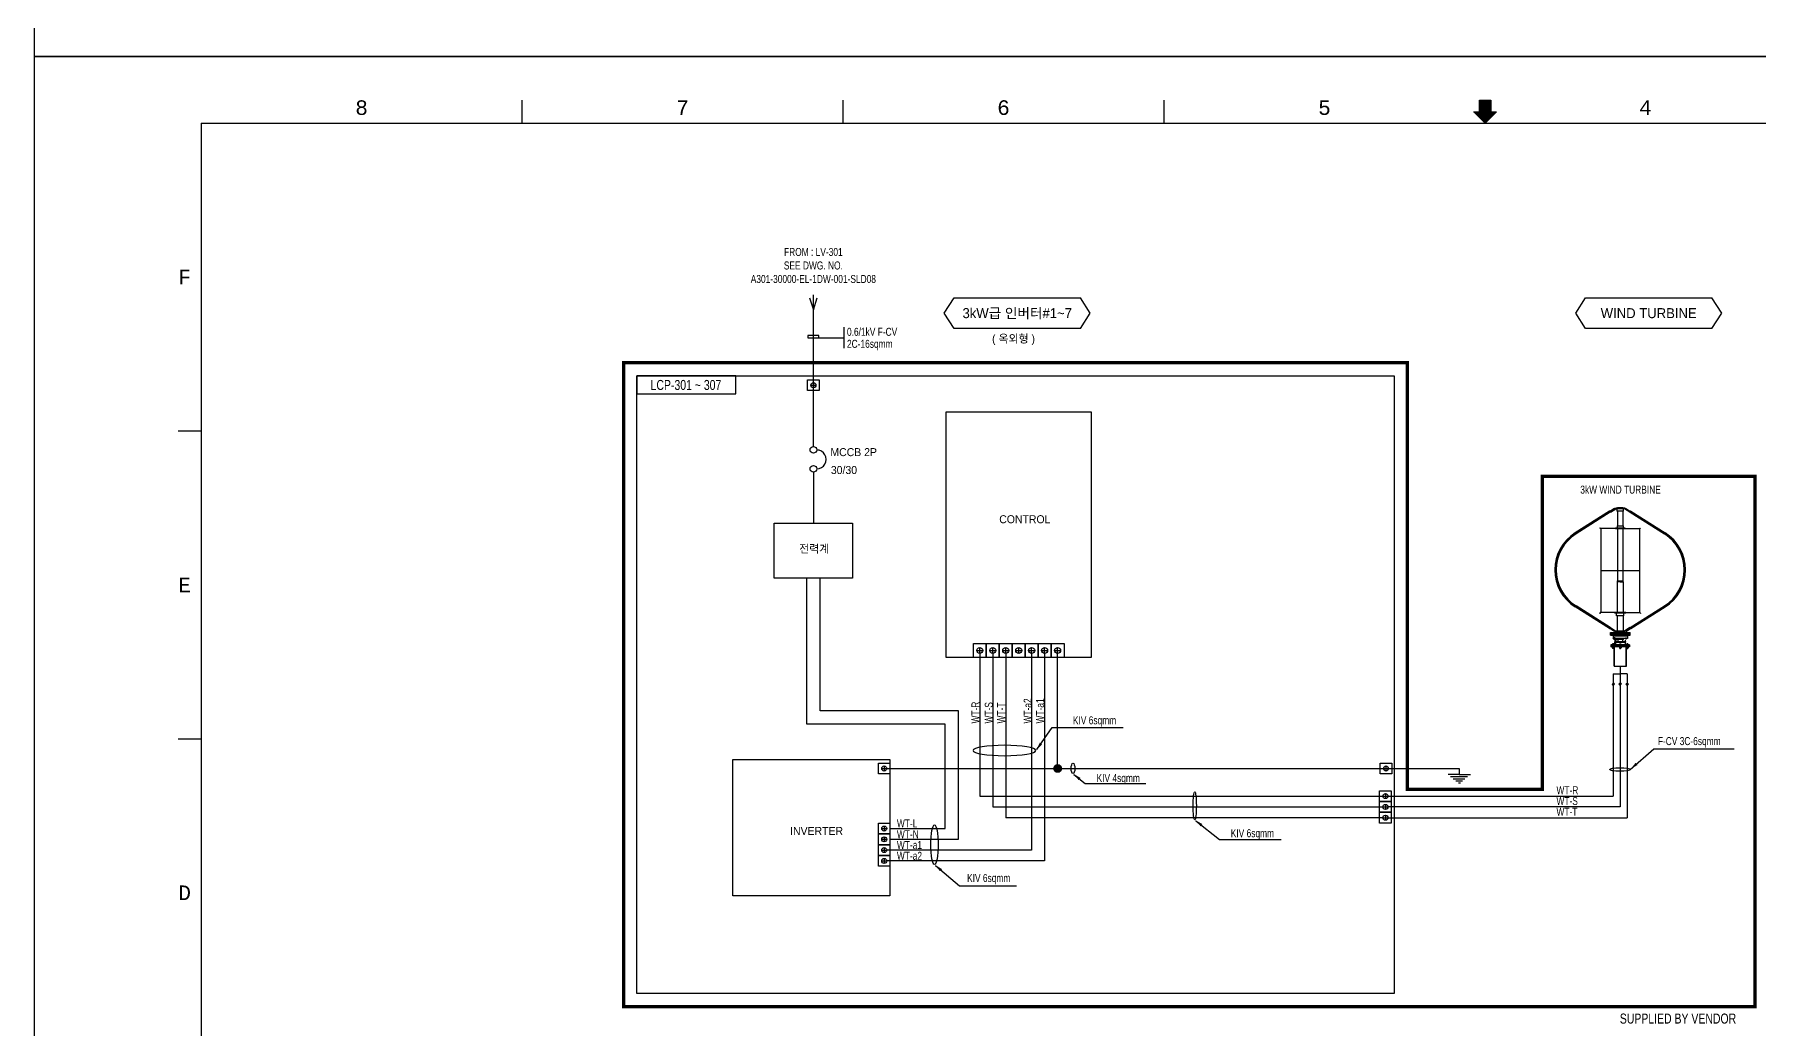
# Model space of a CAD drawing. Header units: feet. Extents: x 1 to 168002, y -59383 to 29717.
# Drawn here: x 1 to 25867, y -44275 to -29356 of the extents above; entities that cross this region are included whole.
import ezdxf
from ezdxf.enums import TextEntityAlignment as Align
from ezdxf.lldxf.tags import DXFTag

# ---------------------------------------------------------------- set-up
doc = ezdxf.new("R2010")
doc.units = ezdxf.units.FT
doc.header["$LTSCALE"] = 50
doc.header["$MEASUREMENT"] = 0
for name, pattern in [('ACAD_ISO03W100', [30, 12, -18]), ('ACAD_ISO04W100', [30, 24, -3, 0, -3]), ('CEN', [62, 60, -1, 0, -1]), ('CONTINU', [0]), ('DASHED', [0.75, 0.5, -0.25]), ('PHANTOMX2', [5, 2.5, -0.5, 0.5, -0.5, 0.5, -0.5])]:
    doc.linetypes.add(name, pattern=pattern)
doc.layers.get('0').update_dxf_attribs({"linetype": 'CONTINUOUS'})
for name, color, linetype in [('01', 7, 'CONTINUOUS'), ('3', 3, 'CONTINUOUS'), ('CEN', 1, 'CEN'), ('E-PNL', 1, 'CEN50'), ('E-Pow', 4, 'CONTINUOUS'), ('E-Text-1', 2, 'CONTINUOUS'), ('E-Text-2', 4, 'CONTINUOUS'), ('E-Text-Call', 7, 'CONTINUOUS'), ('可見 (ISO)', 7, 'CONTINUOUS'), ('隱藏 (ISO)', 7, 'DASHED')]:
    doc.layers.add(name, color=color, linetype=linetype)
doc.layers.add('Border', color=7, linetype='CONTINUOUS', lineweight=0)
doc.styles.add('TB-1$0$MONOTXT', font='monotxt_.ttf')
doc.styles.add('돋움', font='')
doc.styles.get('돋움').set_extended_font_data('Dotum')
tags = doc.linetypes.add('CEN50', pattern=[56, 50, -2, 2, -2]).pattern_tags.tags
tags[10:11] = [DXFTag(74, 4), DXFTag(75, 0), DXFTag(340, '0'), DXFTag(46, 1.0), DXFTag(50, 0.0), DXFTag(44, 0.0), DXFTag(45, 0.0)]
tags[8:9] = [DXFTag(74, 4), DXFTag(75, 0), DXFTag(340, '0'), DXFTag(46, 1.0), DXFTag(50, 0.0), DXFTag(44, 0.0), DXFTag(45, 0.0)]
tags[6:7] = [DXFTag(74, 4), DXFTag(75, 0), DXFTag(340, '0'), DXFTag(46, 1.0), DXFTag(50, 0.0), DXFTag(44, 0.0), DXFTag(45, 0.0)]
tags[4:5] = [DXFTag(74, 4), DXFTag(75, 0), DXFTag(340, '0'), DXFTag(46, 1.0), DXFTag(50, 0.0), DXFTag(44, 0.0), DXFTag(45, 0.0)]

# ---------------------------------------------------------------- blocks, each defined once
blk = doc.blocks.new('FORMAT')
at = {"layer": 'Border', "color": 0, "linetype": 'Continuous', "lineweight": 25}
for p, q in [((7312, 28700), (7312, 29041)), ((12125, 28700), (12125, 29041)), ((16937, 28700), (16937, 29041)), ((21665, 29041), (21835, 29041)), ((21665, 28870), (21665, 29041)), ((21672, 28778), (21672, 29041)), ((21682, 28768), (21682, 29041)), ((21691, 28759), (21691, 29041)), ((21701, 28749), (21701, 29041)), ((21711, 28739), (21711, 29041)), ((21720, 28729), (21720, 29041)), ((21730, 28720), (21730, 29041)), ((21740, 28710), (21740, 29041)), ((21750, 28700), (21750, 29041)), ((21759, 28710), (21759, 29041)), ((21769, 28719), (21769, 29041)), ((21779, 28729), (21779, 29041)), ((21789, 28739), (21789, 29041)), ((21798, 28748), (21798, 29041)), ((21808, 28758), (21808, 29041)), ((21818, 28768), (21818, 29041)), ((21827, 28778), (21827, 29041)), ((21835, 29041), (21835, 28870)), ((21750, 28700), (21580, 28870)), ((21580, 28870), (21665, 28870)), ((21584, 28865), (21584, 28870)), ((21594, 28856), (21594, 28870)), ((21604, 28846), (21604, 28870)), ((21614, 28836), (21614, 28870)), ((21623, 28827), (21623, 28870)), ((21633, 28817), (21633, 28870)), ((21643, 28807), (21643, 28870)), ((21652, 28797), (21652, 28870)), ((21662, 28788), (21662, 28870)), ((21920, 28870), (21750, 28700)), ((21835, 28870), (21920, 28870)), ((21837, 28787), (21837, 28870)), ((21847, 28797), (21847, 28870)), ((21857, 28807), (21857, 28870)), ((21866, 28817), (21866, 28870)), ((21876, 28826), (21876, 28870)), ((21886, 28836), (21886, 28870)), ((21895, 28846), (21895, 28870)), ((21905, 28855), (21905, 28870)), ((21915, 28865), (21915, 28870)), ((2500, 28700), (2500, 1000)), ((2500, 28700), (41000, 28700)), ((2156, 24083), (2500, 24083)), ((2156, 19467), (2500, 19467))]:
    blk.add_line(p, q, dxfattribs=at)
blk.add_lwpolyline([(0, 0), (0, 29700), (42000, 29700), (42000, 0)], close=True, dxfattribs=at)
at = {"layer": 'Border', "color": 0, "linetype": 'Continuous', "lineweight": 25, "style": 'TB-1$0$MONOTXT'}
for s, p in [('8', (4905, 29041)), ('7', (9718, 29041)), ('6', (14530, 29041)), ('5', (19343, 29041)), ('4', (24155, 29041))]:
    blk.add_text(s, height=219, dxfattribs=at).set_placement(p, align=Align.TOP_CENTER)
for s, p in [('F', (2156, 26392)), ('E', (2156, 21775)), ('D', (2156, 17158))]:
    blk.add_text(s, height=220, dxfattribs=at).set_placement(p, align=Align.MIDDLE_LEFT)
blk = doc.blocks.new('TITLE')
at = {"xscale": 0.01, "yscale": 0.01, "zscale": 0.01}
blk.add_blockref('FORMAT', (0, 0), dxfattribs=at)

msp = doc.modelspace()

# ---------------------------------------------------------------- hatches: boundary and pattern name
for points in [[(23686.3, -38538.7), (23682.8, -38538.7), (23686.3, -38542.2)], [(23699.3, -38498.5, -0.4142136), (23692.3, -38505.4), (23699.3, -38505.4)], [(23858.7, -38498.5, 0.4142136), (23865.6, -38505.4), (23858.7, -38505.4)], [(23871.6, -38538.7), (23875.1, -38538.7), (23871.6, -38542.2)]]:
    msp.add_hatch(color=0).paths.add_polyline_path(points)
h = msp.add_hatch(color=256)
h.dxf.hatch_style = 1
edge = h.paths.add_edge_path()
edge.add_arc((15342.3, -40361.5), 57.5, 0, 360)

# ---------------------------------------------------------------- linework, layer by layer
at = {"color": 1}
for p, q in [((13642.8, -33533.8, 0.1), (13789.6, -33301.8, 0.1)), ((13789.6, -33301.8, 0.1), (15685.6, -33301.8, 0.1)), ((15832.4, -33533.8, 0.1), (15685.6, -33301.8, 0.1)), ((23111.4, -33533.8, 0.1), (23258.2, -33301.8, 0.1)), ((23258.2, -33301.8, 0.1), (25154.2, -33301.8, 0.1)), ((25301, -33533.8, 0.1), (25154.2, -33301.8, 0.1)), ((13789.6, -33765.7, 0.1), (13642.8, -33533.8, 0.1)), ((15685.6, -33765.7, 0.1), (15832.4, -33533.8, 0.1)), ((23258.2, -33765.7, 0.1), (23111.4, -33533.8, 0.1)), ((25154.2, -33765.7, 0.1), (25301, -33533.8, 0.1)), ((15685.6, -33765.7, 0.1), (13789.6, -33765.7, 0.1)), ((25154.2, -33765.7, 0.1), (23258.2, -33765.7, 0.1))]:
    msp.add_line(p, q, dxfattribs=at)
at = {"linetype": 'ByBlock'}
for p, q in [((11594.1, -34534.1, 0.1), (11766.3, -34534.1, 0.1)), ((11594.1, -34696, 0.1), (11594.1, -34534.1, 0.1)), ((11642.6, -34615.1, 0.1), (11717.8, -34615.1, 0.1)), ((11680.2, -34577.5, 0.1), (11680.2, -34652.7, 0.1)), ((11766.3, -34534.1, 0.1), (11766.3, -34696, 0.1)), ((11766.3, -34696, 0.1), (11594.1, -34696, 0.1)), ((13673.8, -35013, 0.1), (15844.8, -35013, 0.1)), ((13673.8, -38695.2, 0.1), (13673.8, -35013, 0.1)), ((15844.8, -35013, 0.1), (15844.8, -38695.2, 0.1)), ((14079.1, -38695.2, 0.1), (14079.1, -38488.5, 0.1)), ((14079.1, -38488.5, 0.1), (14273.4, -38488.5, 0.1)), ((14273.4, -38488.5, 0.1), (14273.4, -38695.2, 0.1)), ((14273.4, -38695.2, 0.1), (14273.4, -38488.5, 0.1)), ((14273.4, -38488.5, 0.1), (14467.8, -38488.5, 0.1)), ((14467.8, -38488.5, 0.1), (14467.8, -38695.2, 0.1)), ((14467.8, -38695.2, 0.1), (14467.8, -38488.5, 0.1)), ((14467.8, -38488.5, 0.1), (14662.1, -38488.5, 0.1)), ((14662.1, -38488.5, 0.1), (14662.1, -38695.2, 0.1)), ((14662.1, -38695.2, 0.1), (14662.1, -38488.5, 0.1)), ((14662.1, -38488.5, 0.1), (14856.5, -38488.5, 0.1)), ((14856.5, -38488.5, 0.1), (14856.5, -38695.2, 0.1)), ((14856.5, -38695.2, 0.1), (14856.5, -38488.5, 0.1)), ((14856.5, -38488.5, 0.1), (15050.8, -38488.5, 0.1)), ((15050.8, -38488.5, 0.1), (15050.8, -38695.2, 0.1)), ((15050.8, -38695.2, 0.1), (15050.8, -38488.5, 0.1)), ((15050.8, -38488.5, 0.1), (15245.2, -38488.5, 0.1)), ((15245.2, -38488.5, 0.1), (15245.2, -38695.2, 0.1)), ((15245.2, -38695.2, 0.1), (15245.2, -38488.5, 0.1)), ((15245.2, -38488.5, 0.1), (15439.5, -38488.5, 0.1)), ((15439.5, -38488.5, 0.1), (15439.5, -38695.2, 0.1)), ((15844.8, -38695.2, 0.1), (13673.8, -38695.2, 0.1)), ((14273.4, -38695.2, 0.1), (14079.1, -38695.2, 0.1)), ((14131.1, -38591.8, 0.1), (14221.3, -38591.8, 0.1)), ((14176.2, -38636.9, 0.1), (14176.2, -38546.7, 0.1)), ((14176.2, -38636.9, 0.1), (14176.2, -40775.4, 0.1)), ((14467.8, -38695.2, 0.1), (14273.4, -38695.2, 0.1)), ((14325.5, -38591.8, 0.1), (14415.7, -38591.8, 0.1)), ((14370.6, -38636.9, 0.1), (14370.6, -38546.7, 0.1)), ((14370.6, -38636.9, 0.1), (14370.6, -40937.4, 0.1)), ((14662.1, -38695.2, 0.1), (14467.8, -38695.2, 0.1)), ((14519.8, -38591.8, 0.1), (14610, -38591.8, 0.1)), ((14564.9, -38636.9, 0.1), (14564.9, -38546.7, 0.1)), ((14564.9, -38636.9, 0.1), (14564.9, -41099.6, 0.1)), ((14856.5, -38695.2, 0.1), (14662.1, -38695.2, 0.1)), ((14714.2, -38591.8, 0.1), (14804.4, -38591.8, 0.1)), ((14759.3, -38636.9, 0.1), (14759.3, -38546.7, 0.1)), ((15050.8, -38695.2, 0.1), (14856.5, -38695.2, 0.1)), ((14908.5, -38591.8, 0.1), (14998.7, -38591.8, 0.1)), ((14953.6, -38636.9, 0.1), (14953.6, -38546.7, 0.1)), ((14953.6, -38636.9, 0.1), (14953.6, -41585.5, 0.1)), ((15245.2, -38695.2, 0.1), (15050.8, -38695.2, 0.1)), ((15102.9, -38591.8, 0.1), (15193.1, -38591.8, 0.1)), ((15148, -38636.9, 0.1), (15148, -38546.7, 0.1)), ((15148, -38636.9, 0.1), (15148, -41747.4, 0.1)), ((15439.5, -38695.2, 0.1), (15245.2, -38695.2, 0.1)), ((15297.2, -38591.8, 0.1), (15387.4, -38591.8, 0.1)), ((15342.3, -38636.9, 0.1), (15342.3, -38546.7, 0.1)), ((15342.3, -40406.6, 0.1), (15342.3, -38636.9, 0.1)), ((23675.3, -38942.5, 0.1), (23779, -38942.5, 0.1)), ((23675.3, -38942.5, 0.1), (23675.3, -39097.6, 0.1)), ((23779, -38824.7, 0.1), (23779, -39093.5, 0.1)), ((23882.6, -38942.5, 0.1), (23779, -38942.5, 0.1)), ((23882.6, -38942.5, 0.1), (23882.6, -39097.6, 0.1)), ((23659.1, -39114.1, 0.1), (23675.3, -39097.6, 0.1)), ((23675.3, -39097.6, 0.1), (23691.6, -39081.1, 0.1)), ((23675.3, -39097.6, 0.1), (23675.3, -40775.7, 0.1)), ((23762.7, -39110, 0.1), (23779, -39093.5, 0.1)), ((23779, -39093.5, 0.1), (23795.2, -39077, 0.1)), ((23779, -39093.5, 0.1), (23779, -40937.6, 0.1)), ((23866.3, -39114.1, 0.1), (23882.6, -39097.6, 0.1)), ((23882.6, -39097.6, 0.1), (23898.9, -39081.1, 0.1)), ((23882.6, -39097.6, 0.1), (23882.6, -41099.6, 0.1)), ((10471.9, -40226.3, 0.1), (12828.8, -40226.3, 0.1)), ((10471.9, -42272, 0.1), (10471.9, -40226.3, 0.1)), ((12656.6, -40280.6, 0.1), (12828.8, -40280.6, 0.1)), ((12656.6, -40442.5, 0.1), (12656.6, -40280.6, 0.1)), ((12742.7, -40323.9, 0.1), (12742.7, -40399.1, 0.1)), ((12828.8, -40226.3, 0.1), (12828.8, -42272, 0.1)), ((12828.8, -40280.6, 0.1), (12828.8, -40442.5, 0.1)), ((20180.6, -40280.6, 0.1), (20352.8, -40280.6, 0.1)), ((20180.6, -40442.5, 0.1), (20180.6, -40280.6, 0.1)), ((20266.7, -40323.9, 0.1), (20266.7, -40399.1, 0.1)), ((20352.8, -40280.6, 0.1), (20352.8, -40442.5, 0.1)), ((12828.8, -40442.5, 0.1), (12656.6, -40442.5, 0.1)), ((12705.1, -40361.5, 0.1), (12780.3, -40361.5, 0.1)), ((20352.8, -40442.5, 0.1), (20180.6, -40442.5, 0.1)), ((20229.1, -40361.5, 0.1), (20304.3, -40361.5, 0.1)), ((20171.5, -40694.7, 0.1), (20343.7, -40694.7, 0.1)), ((20171.5, -40856.6, 0.1), (20171.5, -40694.7, 0.1)), ((20171.5, -40856.6, 0.1), (20343.7, -40856.6, 0.1)), ((20171.5, -41018.6, 0.1), (20171.5, -40856.6, 0.1)), ((20343.7, -40856.6, 0.1), (20171.5, -40856.6, 0.1)), ((20220, -40775.7, 0.1), (20295.2, -40775.7, 0.1)), ((20257.6, -40738.1, 0.1), (20257.6, -40813.2, 0.1)), ((20343.7, -40694.7, 0.1), (20343.7, -40856.6, 0.1)), ((20343.7, -40856.6, 0.1), (20343.7, -41018.6, 0.1)), ((15925.4, -41099.6, 0.1), (14564.9, -41099.6, 0.1)), ((20343.7, -41018.6, 0.1), (20171.5, -41018.6, 0.1)), ((20171.5, -41018.6, 0.1), (20343.7, -41018.6, 0.1)), ((20171.5, -41180.6, 0.1), (20171.5, -41018.6, 0.1)), ((20220, -40937.6, 0.1), (20295.2, -40937.6, 0.1)), ((20220, -41099.6, 0.1), (20295.2, -41099.6, 0.1)), ((20257.6, -40900, 0.1), (20257.6, -40975.2, 0.1)), ((20257.6, -41062, 0.1), (20257.6, -41137.2, 0.1)), ((20343.7, -41018.6, 0.1), (20343.7, -41180.6, 0.1)), ((12656.6, -41180.6, 0.1), (12828.8, -41180.6, 0.1)), ((12656.6, -41342.5, 0.1), (12656.6, -41180.6, 0.1)), ((12828.8, -41342.5, 0.1), (12656.6, -41342.5, 0.1)), ((12656.6, -41342.5, 0.1), (12828.8, -41342.5, 0.1)), ((12656.6, -41504.5, 0.1), (12656.6, -41342.5, 0.1)), ((12705.1, -41261.5, 0.1), (12780.3, -41261.5, 0.1)), ((12742.7, -41224, 0.1), (12742.7, -41299.1, 0.1)), ((12828.8, -41180.6, 0.1), (12828.8, -41342.5, 0.1)), ((12828.8, -41342.5, 0.1), (12828.8, -41504.5, 0.1)), ((20343.7, -41180.6, 0.1), (20171.5, -41180.6, 0.1)), ((12828.8, -41504.5, 0.1), (12656.6, -41504.5, 0.1)), ((12656.6, -41504.5, 0.1), (12828.8, -41504.5, 0.1)), ((12656.6, -41666.4, 0.1), (12656.6, -41504.5, 0.1)), ((12705.1, -41423.5, 0.1), (12780.3, -41423.5, 0.1)), ((12705.1, -41585.5, 0.1), (12780.3, -41585.5, 0.1)), ((12742.7, -41385.9, 0.1), (12742.7, -41461.1, 0.1)), ((12742.7, -41547.9, 0.1), (12742.7, -41623.1, 0.1)), ((14953.6, -41585.5, 0.1), (12780.3, -41585.5, 0.1)), ((12828.8, -41504.5, 0.1), (12828.8, -41666.4, 0.1)), ((12828.8, -41666.4, 0.1), (12656.6, -41666.4, 0.1)), ((12656.6, -41666.4, 0.1), (12828.8, -41666.4, 0.1)), ((12656.6, -41828.4, 0.1), (12656.6, -41666.4, 0.1)), ((12828.8, -41828.4, 0.1), (12656.6, -41828.4, 0.1)), ((12705.1, -41747.4, 0.1), (12780.3, -41747.4, 0.1)), ((12742.7, -41709.8, 0.1), (12742.7, -41785, 0.1)), ((15148, -41747.4, 0.1), (12780.3, -41747.4, 0.1)), ((12828.8, -41666.4, 0.1), (12828.8, -41828.4, 0.1)), ((12828.8, -42272, 0.1), (10471.9, -42272, 0.1))]:
    msp.add_line(p, q, dxfattribs=at)
for p, q in [((11680.2, -35534.7, 0.1), (11680.2, -34475.3, 0.1)), ((23686.3, -38824.7, 0.1), (23871.6, -38824.7, 0.1)), ((12780.3, -40361.5, 0.1), (21229.1, -40361.5, 0.1)), ((14176.2, -40775.4, 0.1), (20220, -40775.7, 0.1)), ((20295.2, -40775.7, 0.1), (23675.3, -40775.7, 0.1)), ((14370.6, -40937.4, 0.1), (20220, -40937.6, 0.1)), ((20220, -41099.8, 0.1), (14564.9, -41099.6, 0.1)), ((23779, -40937.6, 0.1), (20295.2, -40937.6, 0.1)), ((20295.2, -41099.6, 0.1), (23882.6, -41099.6, 0.1))]:
    msp.add_line(p, q)
at = {"color": 0}
for p, q in [((23629.1, -36512.4, 0.1), (23712.8, -36459.6, 0.1)), ((23632.8, -36518.3, 0.1), (23714.9, -36466.5, 0.1)), ((23845.1, -36459.6, 0.1), (23712.8, -36459.6, 0.1)), ((23843.1, -36466.5, 0.1), (23714.9, -36466.5, 0.1)), ((23719.2, -36459.6, 0.1), (23719.2, -36466.5, 0.1)), ((23722.7, -36459.6, 0.1), (23722.7, -36466.5, 0.1)), ((23726.1, -36459.6, 0.1), (23726.1, -36466.5, 0.1)), ((23730.4, -36459.6, 0.1), (23730.4, -36466.5, 0.1)), ((23779, -36459.6, 0.1), (23779, -36466.5, 0.1)), ((23827.5, -36459.6, 0.1), (23827.5, -36466.5, 0.1)), ((23831.8, -36459.6, 0.1), (23831.8, -36466.5, 0.1)), ((23835.3, -36459.6, 0.1), (23835.3, -36466.5, 0.1)), ((23838.7, -36459.6, 0.1), (23838.7, -36466.5, 0.1)), ((23925.1, -36518.3, 0.1), (23843.1, -36466.5, 0.1)), ((23928.8, -36512.4, 0.1), (23845.1, -36459.6, 0.1)), ((23629.1, -36512.4, 0.1), (23632.8, -36518.3, 0.1)), ((23637.3, -36507.3, 0.1), (23641, -36513.1, 0.1)), ((23640.8, -36505, 0.1), (23644.5, -36510.9, 0.1)), ((23644.4, -36502.8, 0.1), (23648.1, -36508.7, 0.1)), ((23684.2, -36477.7, 0.1), (23687.9, -36483.5, 0.1)), ((23687.7, -36475.4, 0.1), (23691.4, -36481.3, 0.1)), ((23691.2, -36473.2, 0.1), (23694.9, -36479.1, 0.1)), ((23866.7, -36473.2, 0.1), (23863, -36479.1, 0.1)), ((23870.2, -36475.4, 0.1), (23866.5, -36481.3, 0.1)), ((23873.7, -36477.7, 0.1), (23870, -36483.5, 0.1)), ((23913.6, -36502.8, 0.1), (23909.9, -36508.7, 0.1)), ((23917.1, -36505, 0.1), (23913.4, -36510.9, 0.1)), ((23920.6, -36507.3, 0.1), (23916.9, -36513.1, 0.1)), ((23928.8, -36512.4, 0.1), (23925.1, -36518.3, 0.1)), ((23629.1, -38254.5, 0.1), (23632.8, -38248.7, 0.1)), ((23629.1, -38254.5, 0.1), (23712.9, -38307.4, 0.1)), ((23632.8, -38248.7, 0.1), (23714.9, -38300.5, 0.1)), ((23637.3, -38259.7, 0.1), (23641, -38253.9, 0.1)), ((23640.8, -38261.9, 0.1), (23644.5, -38256.1, 0.1)), ((23644.4, -38264.2, 0.1), (23648.1, -38258.3, 0.1)), ((23925.1, -38248.7, 0.1), (23843.1, -38300.5, 0.1)), ((23928.8, -38254.5, 0.1), (23845.1, -38307.4, 0.1)), ((23913.6, -38264.2, 0.1), (23909.9, -38258.3, 0.1)), ((23917.1, -38261.9, 0.1), (23913.4, -38256.1, 0.1)), ((23920.6, -38259.7, 0.1), (23916.9, -38253.9, 0.1)), ((23928.8, -38254.5, 0.1), (23925.1, -38248.7, 0.1)), ((23640.4, -38505.4, 0.1), (23640.4, -38522.1, 0.1)), ((23917.6, -38505.4, 0.1), (23640.4, -38505.4, 0.1)), ((23917.6, -38522.1, 0.1), (23640.4, -38522.1, 0.1)), ((23640.4, -38522.1, 0.1), (23640.4, -38538.7, 0.1)), ((23640.4, -38522.1, 0.1), (23917.6, -38522.1, 0.1)), ((23917.6, -38538.7, 0.1), (23640.4, -38538.7, 0.1)), ((23659.6, -38505, 0.1), (23659.6, -38497.6, 0.1)), ((23685.3, -38505, 0.1), (23659.6, -38505, 0.1)), ((23685.3, -38538.7, 0.1), (23659.6, -38538.7, 0.1)), ((23659.6, -38538.7, 0.1), (23659.6, -38540.8, 0.1)), ((23661.9, -38505, 0.1), (23661.9, -38505.4, 0.1)), ((23683, -38505.4, 0.1), (23661.9, -38505.4, 0.1)), ((23662.8, -38495.7, 0.1), (23682, -38495.7, 0.1)), ((23663.8, -38505.4, 0.1), (23663.8, -38538.7, 0.1)), ((23664.5, -38538.7, 0.1), (23664.5, -38540.8, 0.1)), ((23664.8, -38505.4, 0.1), (23664.8, -38559.1, 0.1)), ((23680.1, -38526.2, 0.1), (23664.8, -38526.2, 0.1)), ((23666, -38497.6, 0.1), (23666, -38505, 0.1)), ((23666.5, -38560.9, 0.1), (23666.5, -38526.2, 0.1)), ((23678.3, -38560.9, 0.1), (23678.3, -38526.2, 0.1)), ((23678.8, -38497.6, 0.1), (23678.8, -38505, 0.1)), ((23680.1, -38505.4, 0.1), (23680.1, -38559.1, 0.1)), ((23680.4, -38538.7, 0.1), (23680.4, -38540.8, 0.1)), ((23681.1, -38505.4, 0.1), (23681.1, -38538.7, 0.1)), ((23686.3, -38538.7, 0.1), (23682.8, -38538.7, 0.1)), ((23686.3, -38542.2, 0.1), (23682.8, -38538.7, 0.1)), ((23683, -38505, 0.1), (23683, -38505.4, 0.1)), ((23684.2, -38289.3, 0.1), (23687.9, -38283.5, 0.1)), ((23685.3, -38497.6, 0.1), (23685.3, -38505, 0.1)), ((23685.3, -38538.7, 0.1), (23685.3, -38540.8, 0.1)), ((23686.3, -38538.7, 0.1), (23686.3, -38542.2, 0.1)), ((23687.7, -38291.5, 0.1), (23691.4, -38285.7, 0.1)), ((23691.2, -38293.8, 0.1), (23694.9, -38287.9, 0.1)), ((23699.3, -38459.7, 0.1), (23858.7, -38459.7, 0.1)), ((23699.3, -38465.2, 0.1), (23699.3, -38459.7, 0.1)), ((23699.3, -38505.4, 0.1), (23699.3, -38465.2, 0.1)), ((23699.3, -38465.2, 0.1), (23858.7, -38465.2, 0.1)), ((23699.3, -38465.2, 0.1), (23858.7, -38465.2, 0.1)), ((23845.1, -38307.4, 0.1), (23712.9, -38307.4, 0.1)), ((23843.1, -38300.5, 0.1), (23714.9, -38300.5, 0.1)), ((23719.2, -38307.4, 0.1), (23719.2, -38300.5, 0.1)), ((23720.1, -38465.2, 0.1), (23727, -38465.2, 0.1)), ((23722.7, -38307.4, 0.1), (23722.7, -38300.5, 0.1)), ((23726.1, -38307.4, 0.1), (23726.1, -38300.5, 0.1)), ((23727, -38458.3, 0.1), (23830.9, -38458.3, 0.1)), ((23727, -38458.3, 0.1), (23727, -38459.7, 0.1)), ((23730.4, -38307.4, 0.1), (23730.4, -38300.5, 0.1)), ((23733.9, -38459.7, 0.1), (23733.9, -38458.3, 0.1)), ((23733.9, -38458.3, 0.1), (23824, -38458.3, 0.1)), ((23733.9, -38459.7, 0.1), (23733.9, -38458.3, 0.1)), ((23733.9, -38458.3, 0.1), (23824, -38458.3, 0.1)), ((23733.9, -38459.7, 0.1), (23733.9, -38458.3, 0.1)), ((23766.1, -38497.6, 0.1), (23766.1, -38505, 0.1)), ((23766.1, -38505, 0.1), (23791.8, -38505, 0.1)), ((23766.1, -38538.7, 0.1), (23791.8, -38538.7, 0.1)), ((23766.1, -38538.7, 0.1), (23766.1, -38540.8, 0.1)), ((23768.4, -38505, 0.1), (23768.4, -38505.4, 0.1)), ((23768.4, -38505.4, 0.1), (23789.5, -38505.4, 0.1)), ((23788.6, -38495.7, 0.1), (23769.3, -38495.7, 0.1)), ((23770.3, -38505.4, 0.1), (23770.3, -38538.7, 0.1)), ((23771, -38538.7, 0.1), (23771, -38540.8, 0.1)), ((23771.3, -38505.4, 0.1), (23771.3, -38559.1, 0.1)), ((23771.3, -38526.2, 0.1), (23786.6, -38526.2, 0.1)), ((23772.5, -38497.6, 0.1), (23772.5, -38505, 0.1)), ((23773.1, -38560.9, 0.1), (23773.1, -38526.2, 0.1)), ((23784.8, -38560.9, 0.1), (23784.8, -38526.2, 0.1)), ((23785.4, -38497.6, 0.1), (23785.4, -38505, 0.1)), ((23786.6, -38505.4, 0.1), (23786.6, -38559.1, 0.1)), ((23786.9, -38538.7, 0.1), (23786.9, -38540.8, 0.1)), ((23787.6, -38505.4, 0.1), (23787.6, -38538.7, 0.1)), ((23789.5, -38505, 0.1), (23789.5, -38505.4, 0.1)), ((23791.8, -38505, 0.1), (23791.8, -38497.6, 0.1)), ((23791.8, -38538.7, 0.1), (23791.8, -38540.8, 0.1)), ((23813.6, -38459.7, 0.1), (23813.6, -38458.3, 0.1)), ((23813.6, -38459.7, 0.1), (23813.6, -38458.3, 0.1)), ((23827.5, -38307.4, 0.1), (23827.5, -38300.5, 0.1)), ((23830.9, -38458.3, 0.1), (23830.9, -38459.7, 0.1)), ((23837.9, -38465.2, 0.1), (23830.9, -38465.2, 0.1)), ((23831.8, -38307.4, 0.1), (23831.8, -38300.5, 0.1)), ((23835.3, -38307.4, 0.1), (23835.3, -38300.5, 0.1)), ((23838.7, -38307.4, 0.1), (23838.7, -38300.5, 0.1)), ((23858.7, -38459.7, 0.1), (23858.7, -38465.2, 0.1)), ((23858.7, -38505.4, 0.1), (23858.7, -38465.2, 0.1)), ((23866.7, -38293.8, 0.1), (23863, -38287.9, 0.1)), ((23870.2, -38291.5, 0.1), (23866.5, -38285.7, 0.1)), ((23873.7, -38289.3, 0.1), (23870, -38283.5, 0.1)), ((23871.6, -38538.7, 0.1), (23875.1, -38538.7, 0.1)), ((23871.6, -38538.7, 0.1), (23871.6, -38542.2, 0.1)), ((23871.6, -38542.2, 0.1), (23875.1, -38538.7, 0.1)), ((23872.7, -38497.6, 0.1), (23872.7, -38505, 0.1)), ((23872.7, -38505, 0.1), (23898.3, -38505, 0.1)), ((23872.7, -38538.7, 0.1), (23898.3, -38538.7, 0.1)), ((23872.7, -38538.7, 0.1), (23872.7, -38540.8, 0.1)), ((23875, -38505, 0.1), (23875, -38505.4, 0.1)), ((23875, -38505.4, 0.1), (23896, -38505.4, 0.1)), ((23895.1, -38495.7, 0.1), (23875.9, -38495.7, 0.1)), ((23876.8, -38505.4, 0.1), (23876.8, -38538.7, 0.1)), ((23877.5, -38538.7, 0.1), (23877.5, -38540.8, 0.1)), ((23877.9, -38505.4, 0.1), (23877.9, -38559.1, 0.1)), ((23877.9, -38526.2, 0.1), (23893.1, -38526.2, 0.1)), ((23879.1, -38497.6, 0.1), (23879.1, -38505, 0.1)), ((23879.6, -38560.9, 0.1), (23879.6, -38526.2, 0.1)), ((23891.4, -38560.9, 0.1), (23891.4, -38526.2, 0.1)), ((23891.9, -38497.6, 0.1), (23891.9, -38505, 0.1)), ((23893.1, -38505.4, 0.1), (23893.1, -38559.1, 0.1)), ((23893.5, -38538.7, 0.1), (23893.5, -38540.8, 0.1)), ((23894.1, -38505.4, 0.1), (23894.1, -38538.7, 0.1)), ((23896, -38505, 0.1), (23896, -38505.4, 0.1)), ((23898.3, -38505, 0.1), (23898.3, -38497.6, 0.1)), ((23898.3, -38538.7, 0.1), (23898.3, -38540.8, 0.1)), ((23917.6, -38505.4, 0.1), (23917.6, -38522.1, 0.1)), ((23917.6, -38522.1, 0.1), (23917.6, -38538.7, 0.1)), ((23685.3, -38540.8, 0.1), (23659.6, -38540.8, 0.1)), ((23659.6, -38542, 0.1), (23659.6, -38552, 0.1)), ((23683.2, -38540.8, 0.1), (23661.7, -38540.8, 0.1)), ((23683.2, -38553.2, 0.1), (23661.7, -38553.2, 0.1)), ((23680.1, -38559.1, 0.1), (23664.8, -38559.1, 0.1)), ((23664.8, -38559.1, 0.1), (23666.5, -38560.9, 0.1)), ((23666, -38542, 0.1), (23666, -38552, 0.1)), ((23678.3, -38560.9, 0.1), (23666.5, -38560.9, 0.1)), ((23680.1, -38559.1, 0.1), (23678.3, -38560.9, 0.1)), ((23678.8, -38542, 0.1), (23678.8, -38552, 0.1)), ((23685.3, -38542, 0.1), (23685.3, -38552, 0.1)), ((23766.1, -38540.8, 0.1), (23791.8, -38540.8, 0.1)), ((23766.1, -38542, 0.1), (23766.1, -38552, 0.1)), ((23768.2, -38540.8, 0.1), (23789.7, -38540.8, 0.1)), ((23768.2, -38553.2, 0.1), (23789.7, -38553.2, 0.1)), ((23771.3, -38559.1, 0.1), (23786.6, -38559.1, 0.1)), ((23771.3, -38559.1, 0.1), (23773.1, -38560.9, 0.1)), ((23772.5, -38542, 0.1), (23772.5, -38552, 0.1)), ((23773.1, -38560.9, 0.1), (23784.8, -38560.9, 0.1)), ((23786.6, -38559.1, 0.1), (23784.8, -38560.9, 0.1)), ((23785.4, -38542, 0.1), (23785.4, -38552, 0.1)), ((23791.8, -38542, 0.1), (23791.8, -38552, 0.1)), ((23872.7, -38540.8, 0.1), (23898.3, -38540.8, 0.1)), ((23872.7, -38542, 0.1), (23872.7, -38552, 0.1)), ((23874.7, -38540.8, 0.1), (23896.2, -38540.8, 0.1)), ((23874.7, -38553.2, 0.1), (23896.2, -38553.2, 0.1)), ((23877.9, -38559.1, 0.1), (23893.1, -38559.1, 0.1)), ((23877.9, -38559.1, 0.1), (23879.6, -38560.9, 0.1)), ((23879.1, -38542, 0.1), (23879.1, -38552, 0.1)), ((23879.6, -38560.9, 0.1), (23891.4, -38560.9, 0.1)), ((23893.1, -38559.1, 0.1), (23891.4, -38560.9, 0.1)), ((23891.9, -38542, 0.1), (23891.9, -38552, 0.1)), ((23898.3, -38542, 0.1), (23898.3, -38552, 0.1))]:
    msp.add_line(p, q, dxfattribs=at)
at = {"color": 0, "linetype": 'ByBlock'}
for p, q in [((23730.4, -36452.6, 0.1), (23744.3, -36445.7, 0.1)), ((23730.4, -36452.6, 0.1), (23730.4, -36459.6, 0.1)), ((23730.4, -36459.6, 0.1), (23827.5, -36459.6, 0.1)), ((23730.4, -36459.6, 0.1), (23742.6, -36459.6, 0.1)), ((23730.4, -36466.5, 0.1), (23730.4, -36504.6, 0.1)), ((23827.5, -36466.5, 0.1), (23730.4, -36466.5, 0.1)), ((23820.5, -36459.6, 0.1), (23737.4, -36459.6, 0.1)), ((23737.4, -36459.6, 0.1), (23737.4, -36466.5, 0.1)), ((23744.3, -36445.7, 0.1), (23813.6, -36445.7, 0.1)), ((23813.6, -36445.7, 0.1), (23827.5, -36452.6, 0.1)), ((23815.3, -36459.6, 0.1), (23827.5, -36459.6, 0.1)), ((23820.5, -36466.5, 0.1), (23820.5, -36459.6, 0.1)), ((23827.5, -36459.6, 0.1), (23827.5, -36452.6, 0.1)), ((23827.5, -36504.6, 0.1), (23827.5, -36466.5, 0.1)), ((11093.9, -36683, 0.1), (12266.4, -36683, 0.1)), ((11093.9, -37507.4, 0.1), (11093.9, -36683, 0.1)), ((12266.4, -36683, 0.1), (12266.4, -37507.4, 0.1)), ((23629.1, -36512.4, 0.1), (23625.1, -36506, 0.1)), ((23827.5, -36504.6, 0.1), (23730.4, -36504.6, 0.1)), ((23732.5, -36721.4, 0.1), (23732.5, -36754.6, 0.1)), ((23732.5, -36721.4, 0.1), (23825.4, -36721.4, 0.1)), ((23740.8, -36721.4, 0.1), (23740.8, -36504.6, 0.1)), ((23740.8, -36504.6, 0.1), (23742.6, -36504.6, 0.1)), ((23815.3, -36504.6, 0.1), (23817.1, -36504.6, 0.1)), ((23817.1, -36504.6, 0.1), (23817.1, -36721.4, 0.1)), ((23825.4, -36721.4, 0.1), (23825.4, -36754.6, 0.1)), ((23928.8, -36512.4, 0.1), (23932.9, -36506, 0.1)), ((23487.9, -36765, 0.1), (23487.9, -38022.1, 0.1)), ((23709.7, -36754.6, 0.1), (23709.7, -36762.9, 0.1)), ((23709.7, -36754.6, 0.1), (23848.3, -36754.6, 0.1)), ((23709.7, -36762.9, 0.1), (23848.3, -36762.9, 0.1)), ((23740.8, -37549.6, 0.1), (23740.8, -36765, 0.1)), ((23817.1, -36765, 0.1), (23817.1, -37549.6, 0.1)), ((23848.3, -36754.6, 0.1), (23848.3, -36762.9, 0.1)), ((24070, -36765, 0.1), (24070, -38022.1, 0.1)), ((23481, -37392.5, 0.1), (24076.9, -37392.5, 0.1)), ((23481, -37392.5, 0.1), (23481, -37394.6, 0.1)), ((23481, -37393.6, 0.1), (24076.9, -37393.6, 0.1)), ((23481, -37394.6, 0.1), (24076.9, -37394.6, 0.1)), ((24076.9, -37392.5, 0.1), (24076.9, -37394.6, 0.1)), ((12266.4, -37507.4, 0.1), (11093.9, -37507.4, 0.1)), ((23733.9, -37549.6, 0.1), (23733.9, -37563.5, 0.1)), ((23733.9, -37549.6, 0.1), (23824, -37549.6, 0.1)), ((23824, -37562.4, 0.1), (23733.9, -37562.4, 0.1)), ((23733.9, -37563.5, 0.1), (23733.9, -38022.1, 0.1)), ((23779, -37562.4, 0.1), (23824, -37562.4, 0.1)), ((23824, -37563.5, 0.1), (23824, -37549.6, 0.1)), ((23824, -37563.5, 0.1), (23824, -38022.1, 0.1)), ((23629.1, -38254.5, 0.1), (23625.1, -38261, 0.1)), ((23860.9, -38024.2, 0.1), (23697.1, -38024.2, 0.1)), ((23697.1, -38034, 0.1), (23697.1, -38024.2, 0.1)), ((23860.9, -38034, 0.1), (23697.1, -38034, 0.1)), ((23724.1, -38073.3, 0.1), (23724.1, -38034, 0.1)), ((23833.8, -38073.3, 0.1), (23724.1, -38073.3, 0.1)), ((23733.9, -38073.3, 0.1), (23733.9, -38296.6, 0.1)), ((23824, -38073.3, 0.1), (23824, -38296.6, 0.1)), ((23833.8, -38073.3, 0.1), (23833.8, -38034, 0.1)), ((23860.9, -38034, 0.1), (23860.9, -38024.2, 0.1)), ((23928.8, -38254.5, 0.1), (23932.9, -38261, 0.1)), ((23631.7, -38360.1, 0.1), (23631.7, -38322, 0.1)), ((23631.7, -38322, 0.1), (23926.2, -38322, 0.1)), ((23631.7, -38330.3, 0.1), (23926.2, -38330.3, 0.1)), ((23926.2, -38351.8, 0.1), (23631.7, -38351.8, 0.1)), ((23631.7, -38360.1, 0.1), (23926.2, -38360.1, 0.1)), ((23670.9, -38405.8, 0.1), (23678.5, -38405.8, 0.1)), ((23670.9, -38412.8, 0.1), (23670.9, -38405.8, 0.1)), ((23670.9, -38412.8, 0.1), (23681.2, -38412.8, 0.1)), ((23671.5, -38360.1, 0.1), (23671.5, -38405.1, 0.1)), ((23671.5, -38360.1, 0.1), (23886.4, -38360.1, 0.1)), ((23671.5, -38370.5, 0.1), (23886.4, -38370.5, 0.1)), ((23671.5, -38405.1, 0.1), (23886.4, -38405.1, 0.1)), ((23678.5, -38405.1, 0.1), (23678.5, -38405.8, 0.1)), ((23681.2, -38412.8, 0.1), (23681.2, -38429.4, 0.1)), ((23702, -38429.4, 0.1), (23681.2, -38429.4, 0.1)), ((23686.1, -38405.1, 0.1), (23686.1, -38429.4, 0.1)), ((23697.2, -38405.1, 0.1), (23697.2, -38429.4, 0.1)), ((23703.1, -38293.1, 0.1), (23699.4, -38298.9, 0.1)), ((23702, -38412.8, 0.1), (23730.1, -38412.8, 0.1)), ((23702, -38412.8, 0.1), (23702, -38429.4, 0.1)), ((23702, -38425.9, 0.1), (23730.1, -38425.9, 0.1)), ((23714.9, -38300.5, 0.1), (23711.2, -38306.3, 0.1)), ((23714.9, -38307.4, 0.1), (23843.1, -38307.4, 0.1)), ((23714.9, -38322, 0.1), (23714.9, -38307.4, 0.1)), ((23718.3, -38370.5, 0.1), (23839.6, -38370.5, 0.1)), ((23718.3, -38370.5, 0.1), (23839.6, -38370.5, 0.1)), ((23730.1, -38429.4, 0.1), (23730.1, -38412.8, 0.1)), ((23827.8, -38429.4, 0.1), (23730.1, -38429.4, 0.1)), ((23733.9, -38296.6, 0.1), (23730.4, -38300.1, 0.1)), ((23730.4, -38307.4, 0.1), (23730.4, -38300.1, 0.1)), ((23744.3, -38429.4, 0.1), (23744.3, -38458.3, 0.1)), ((23813.6, -38429.4, 0.1), (23813.6, -38458.3, 0.1)), ((23824, -38296.6, 0.1), (23827.5, -38300.1, 0.1)), ((23827.5, -38307.4, 0.1), (23827.5, -38300.1, 0.1)), ((23887.1, -38412.8, 0.1), (23827.8, -38412.8, 0.1)), ((23827.8, -38429.4, 0.1), (23827.8, -38412.8, 0.1)), ((23843.1, -38322, 0.1), (23843.1, -38307.4, 0.1)), ((23860.7, -38405.1, 0.1), (23860.7, -38412.8, 0.1)), ((23869, -38405.1, 0.1), (23869, -38412.8, 0.1)), ((23879.4, -38405.1, 0.1), (23879.4, -38405.8, 0.1)), ((23879.4, -38405.8, 0.1), (23887.1, -38405.8, 0.1)), ((23886.4, -38360.1, 0.1), (23886.4, -38405.1, 0.1)), ((23887.1, -38405.8, 0.1), (23887.1, -38412.8, 0.1)), ((23926.2, -38360.1, 0.1), (23926.2, -38322, 0.1))]:
    msp.add_line(p, q, dxfattribs=at)
at = {"color": 0, "linetype": 'ACAD_ISO03W100', "ltscale": 0.5}
for p, q in [((23773.4, -38459.7, 0.1), (23773.4, -38458.3, 0.1)), ((23784.5, -38459.7, 0.1), (23784.5, -38458.3, 0.1))]:
    msp.add_line(p, q, dxfattribs=at)
at = {"color": 6, "linetype": 'PHANTOMX2', "ltscale": 0.3, "const_width": 50, "elevation": 0.1}
msp.add_lwpolyline([(20587.5, -40675.7), (22613.4, -40675.7), (22613.4, -35980.2), (25799, -35980.2), (25799, -43935.1), (8833.5, -43935.1), (8833.5, -34275.3), (20587.5, -34275.3)], close=True, dxfattribs=at)
at = {"ltscale": 100, "elevation": 0.1}
for points in [[(11680.2, -35917.4), (11680.2, -36683)], [(12828.8, -41261.5), (13656.6, -41261.5), (13656.6, -39699.1), (11580.2, -39699.1), (11580.2, -37507.4)], [(12828.8, -41423.5), (13856.6, -41423.5), (13856.6, -39499.1), (11780.2, -39499.1), (11780.2, -37507.4)]]:
    msp.add_lwpolyline(points, dxfattribs=at)
at = {"color": 1, "elevation": 0.1}
for points in [[(15029.4, -40075.9), (15262.5, -39747.4), (16324, -39747.4)], [(23927.6, -40376.4), (24283.5, -40068.8), (25487.3, -40064.6)], [(15587.9, -40450.1), (15756.8, -40588), (16666, -40588)], [(17414.7, -41144.1), (17771.8, -41427.4), (18696, -41427.4)], [(13511.8, -41815.6), (13869.4, -42121.3), (14725.3, -42121.3)]]:
    msp.add_lwpolyline(points, dxfattribs=at)
at = {"linetype": 'ByBlock'}
for centre, radius in [((11680.2, -34615.1, 0.1), 37.6), ((14176.2, -38591.8, 0.1), 45.1), ((14370.6, -38591.8, 0.1), 45.1), ((14564.9, -38591.8, 0.1), 45.1), ((14759.3, -38591.8, 0.1), 45.1), ((14953.6, -38591.8, 0.1), 45.1), ((15148, -38591.8, 0.1), 45.1), ((15342.3, -38591.8, 0.1), 45.1), ((23675.3, -39097.6, 0.1), 13.2), ((23779, -39093.5, 0.1), 13.2), ((23882.6, -39097.6, 0.1), 13.2), ((12742.7, -40361.5, 0.1), 37.6), ((20266.7, -40361.5, 0.1), 37.6), ((20257.6, -40775.7, 0.1), 37.6), ((20257.6, -40937.6, 0.1), 37.6), ((20257.6, -41099.6, 0.1), 37.6), ((12742.7, -41261.5, 0.1), 37.6), ((12742.7, -41423.5, 0.1), 37.6), ((12742.7, -41585.5, 0.1), 37.6), ((12742.7, -41747.4, 0.1), 37.6)]:
    msp.add_circle(centre, radius, dxfattribs=at)
for centre, radius in [((11680.2, -35584.3, 0.1), 49.6), ((11680.2, -35867.8, 0.1), 49.6), ((15342.3, -40361.5, 0.1), 57.5)]:
    msp.add_circle(centre, radius)
msp.add_arc((11732.4, -35727.1, 0.1), 141.1, 268.95028, 91.06018)
at = {"color": 0}
for centre, radius, start, end in [((23662.8, -38499.4, 0.1), 3.7, 30, 150), ((23672.4, -38507.8, 0.1), 12, 57.79577, 122.20423), ((23682, -38499.4, 0.1), 3.7, 30, 150), ((23692.3, -38498.5, 0.1), 6.93, 270, 0), ((23769.3, -38499.4, 0.1), 3.7, 30, 150), ((23779, -38507.8, 0.1), 12, 57.79577, 122.20423), ((23788.6, -38499.4, 0.1), 3.7, 30, 150), ((23865.6, -38498.5, 0.1), 6.93, 180, 270), ((23875.9, -38499.4, 0.1), 3.7, 30, 150), ((23885.5, -38507.8, 0.1), 12, 57.79577, 122.20423), ((23895.1, -38499.4, 0.1), 3.7, 30, 150), ((23661.7, -38543.2, 0.1), 2.4, 90, 150), ((23661.7, -38550.8, 0.1), 2.4, 210, 270), ((23663.9, -38543.2, 0.1), 2.4, 30, 90), ((23663.9, -38550.8, 0.1), 2.4, 270, 330), ((23668.1, -38543.2, 0.1), 2.4, 90, 150), ((23668.1, -38550.8, 0.1), 2.4, 210, 270), ((23676.8, -38543.2, 0.1), 2.4, 30, 90), ((23676.8, -38550.8, 0.1), 2.4, 270, 330), ((23680.9, -38543.2, 0.1), 2.4, 90, 150), ((23680.9, -38550.8, 0.1), 2.4, 210, 270), ((23683.2, -38543.2, 0.1), 2.4, 30, 90), ((23683.2, -38550.8, 0.1), 2.4, 270, 330), ((23768.2, -38543.2, 0.1), 2.4, 90, 150), ((23768.2, -38550.8, 0.1), 2.4, 210, 270), ((23770.5, -38543.2, 0.1), 2.4, 30, 90), ((23770.5, -38550.8, 0.1), 2.4, 270, 330), ((23774.6, -38543.2, 0.1), 2.4, 90, 150), ((23774.6, -38550.8, 0.1), 2.4, 210, 270), ((23783.3, -38543.2, 0.1), 2.4, 30, 90), ((23783.3, -38550.8, 0.1), 2.4, 270, 330), ((23787.4, -38543.2, 0.1), 2.4, 90, 150), ((23787.4, -38550.8, 0.1), 2.4, 210, 270), ((23789.7, -38543.2, 0.1), 2.4, 30, 90), ((23789.7, -38550.8, 0.1), 2.4, 270, 330), ((23874.7, -38543.2, 0.1), 2.4, 90, 150), ((23874.7, -38550.8, 0.1), 2.4, 210, 270), ((23877, -38543.2, 0.1), 2.4, 30, 90), ((23877, -38550.8, 0.1), 2.4, 270, 330), ((23881.2, -38543.2, 0.1), 2.4, 90, 150), ((23881.2, -38550.8, 0.1), 2.4, 210, 270), ((23889.8, -38543.2, 0.1), 2.4, 30, 90), ((23889.8, -38550.8, 0.1), 2.4, 270, 330), ((23894, -38543.2, 0.1), 2.4, 90, 150), ((23894, -38550.8, 0.1), 2.4, 210, 270), ((23896.2, -38543.2, 0.1), 2.4, 30, 90), ((23896.2, -38550.8, 0.1), 2.4, 270, 330)]:
    msp.add_arc(centre, radius, start, end, dxfattribs=at)
at = {"color": 0, "linetype": 'ByBlock', "extrusion": (0, 0, -1)}
msp.add_ellipse((14546, -40092.2, 0.1), major_axis=(471.8, 0), ratio=0.1654593, dxfattribs=at)
at = {"color": 0, "linetype": 'ByBlock'}
for centre, major_axis, ratio in [((15573.4, -40360, 0.1), (0, -77.4), 0.3607338), ((23774, -40376.4, 0.1), (-153.6, 0), 0.1746533), ((17399.1, -40921.2, 0.1), (0, 210.4), 0.1144067)]:
    msp.add_ellipse(centre, major_axis=major_axis, ratio=ratio, dxfattribs=at)
at = {"linetype": 'ByBlock'}
msp.add_ellipse((13496.6, -41504.2, 0.1), major_axis=(0, 298.4), ratio=0.1851234, dxfattribs=at)
at = {"color": 1}
for points in [[(15109.5, -40000, 0.1), (15074.6, -39975.3, 0.1), (15017.8, -40092.2, 0.1)], [(24038.6, -40308.7, 0.1), (24010.6, -40276.3, 0.1), (23927.6, -40376.4, 0.1)], [(15658.2, -40535.1, 0.1), (15685.2, -40502, 0.1), (15572.4, -40437.4, 0.1)], [(17486.3, -41228.1, 0.1), (17512.8, -41194.6, 0.1), (17399.1, -41131.7, 0.1)], [(13580.2, -41902.2, 0.1), (13608, -41869.7, 0.1), (13496.6, -41802.6, 0.1)]]:
    msp.add_solid(points, dxfattribs=at)
at = {"layer": '01', "color": 0}
for p, q in [((20304.3, -40361.5, 0.1), (21364.4, -40361.5, 0.1)), ((21364.4, -40450.9, 0.1), (21196.7, -40450.9, 0.1)), ((21235.9, -40483, 0.1), (21487.1, -40483, 0.1)), ((21272.7, -40516.4, 0.1), (21450.2, -40516.4, 0.1)), ((21311.9, -40547.5, 0.1), (21413.4, -40547.5, 0.1)), ((21354.6, -40576.3, 0.1), (21382.2, -40576.3, 0.1)), ((21364.4, -40361.5, 0.1), (21364.4, -40450.9, 0.1)), ((21364.4, -40450.9, 0.1), (21532.1, -40450.9, 0.1))]:
    msp.add_line(p, q, dxfattribs=at)
at = {"layer": '3', "color": 0}
for p, q in [((23695.4, -36461.6, 0.1), (23625.1, -36506, 0.1)), ((23699.4, -36468, 0.1), (23629.1, -36512.4, 0.1)), ((23695.4, -36461.6, 0.1), (23699.4, -36468, 0.1)), ((23862.6, -36461.6, 0.1), (23858.5, -36468, 0.1)), ((23858.5, -36468, 0.1), (23928.8, -36512.4, 0.1)), ((23862.6, -36461.6, 0.1), (23932.9, -36506, 0.1)), ((23619.8, -36502.3, 0.1), (23105.7, -36827.1, 0.1)), ((23630.2, -36518.7, 0.1), (23116, -36843.5, 0.1)), ((23629, -36512.3, 0.1), (23625.1, -36506.1, 0.1)), ((23927.7, -36518.7, 0.1), (24441.9, -36843.5, 0.1)), ((23928.9, -36512.3, 0.1), (23932.8, -36506.1, 0.1)), ((23938.1, -36502.3, 0.1), (24452.2, -36827.1, 0.1)), ((23619.8, -38264.6, 0.1), (23105.7, -37939.8, 0.1)), ((23630.2, -38248.2, 0.1), (23116, -37923.4, 0.1)), ((23927.7, -38248.2, 0.1), (24441.9, -37923.4, 0.1)), ((23938.1, -38264.6, 0.1), (24452.2, -37939.8, 0.1)), ((23629, -38254.7, 0.1), (23625.1, -38260.8, 0.1)), ((23695.4, -38305.4, 0.1), (23625.1, -38261, 0.1)), ((23699.4, -38298.9, 0.1), (23629.1, -38254.5, 0.1)), ((23858.5, -38298.9, 0.1), (23928.8, -38254.5, 0.1)), ((23862.6, -38305.4, 0.1), (23932.9, -38261, 0.1)), ((23928.9, -38254.7, 0.1), (23932.8, -38260.8, 0.1)), ((23695.4, -38305.4, 0.1), (23699.4, -38298.9, 0.1)), ((23862.6, -38305.4, 0.1), (23858.5, -38298.9, 0.1))]:
    msp.add_line(p, q, dxfattribs=at)
at = {"layer": '3', "color": 0, "linetype": 'ByBlock'}
for p, q in [((23473.1, -36752.5, 0.1), (23474.9, -36751.5, 0.1)), ((23480.4, -36765, 0.1), (23473.1, -36752.5, 0.1)), ((23481.6, -36762.9, 0.1), (23474.9, -36751.5, 0.1)), ((23481, -36765, 0.1), (23480.4, -36765, 0.1)), ((23779, -36765, 0.1), (23481, -36765, 0.1)), ((23779, -36762.9, 0.1), (23481.6, -36762.9, 0.1)), ((23779, -36762.9, 0.1), (24076.3, -36762.9, 0.1)), ((23779, -36765, 0.1), (24076.9, -36765, 0.1)), ((24076.3, -36762.9, 0.1), (24083, -36751.5, 0.1)), ((24076.9, -36765, 0.1), (24077.5, -36765, 0.1)), ((24077.5, -36765, 0.1), (24084.8, -36752.5, 0.1)), ((24083, -36751.5, 0.1), (24084.8, -36752.5, 0.1)), ((23480.4, -38022.1, 0.1), (23473.1, -38034.6, 0.1)), ((23481, -38022.1, 0.1), (23480.4, -38022.1, 0.1)), ((23779, -38022.1, 0.1), (23481, -38022.1, 0.1)), ((23779, -38022.1, 0.1), (24076.9, -38022.1, 0.1)), ((23779, -38022.1, 0.1), (23779, -38024.2, 0.1)), ((24076.9, -38022.1, 0.1), (24077.5, -38022.1, 0.1)), ((24077.5, -38022.1, 0.1), (24084.8, -38034.6, 0.1)), ((23474.9, -38035.7, 0.1), (23473.1, -38034.6, 0.1)), ((23481.6, -38024.2, 0.1), (23474.9, -38035.7, 0.1)), ((23779, -38024.2, 0.1), (23481.6, -38024.2, 0.1)), ((23779, -38024.2, 0.1), (24076.3, -38024.2, 0.1)), ((24076.3, -38024.2, 0.1), (24083, -38035.7, 0.1)), ((24084.8, -38034.6, 0.1), (24083, -38035.7, 0.1))]:
    msp.add_line(p, q, dxfattribs=at)
at = {"layer": '3', "color": 0}
for centre, radius, start, end in [((23617.8, -36510.7, 0.1), 8.62, 32.28065, 76.75878), ((23621.8, -36516.9, 0.1), 8.62, 347.80252, 32.28065), ((23936.2, -36516.9, 0.1), 8.62, 147.71935, 192.19748), ((23940.1, -36510.7, 0.1), 8.62, 103.24122, 147.71935), ((23457.1, -37383.5, 0.1), 658.1, 122.28065, 237.71935), ((23457.1, -37383.5, 0.1), 638.7, 122.28065, 237.71935), ((24100.8, -37383.5, 0.1), 638.7, 302.28065, 57.71935), ((24100.8, -37383.5, 0.1), 658.1, 302.28065, 57.71935), ((23617.8, -38256.2, 0.1), 8.62, 283.24122, 327.71935), ((23621.8, -38250.1, 0.1), 8.62, 327.71935, 12.19748), ((23936.2, -38250.1, 0.1), 8.62, 167.80252, 212.28065), ((23940.1, -38256.2, 0.1), 8.62, 212.28065, 256.75878)]:
    msp.add_arc(centre, radius, start, end, dxfattribs=at)
at = {"layer": 'CEN', "color": 0, "ltscale": 500}
for p, q in [((23697.4, -36464.8, 0.1), (23110.9, -36835.3, 0.1)), ((23860.5, -36464.8, 0.1), (24447.1, -36835.3, 0.1)), ((23697.4, -38302.2, 0.1), (23110.9, -37931.6, 0.1)), ((23860.5, -38302.2, 0.1), (24447.1, -37931.6, 0.1))]:
    msp.add_line(p, q, dxfattribs=at)
at = {"layer": 'CEN', "color": 0, "ltscale": 50}
for p, q in [((23672.4, -38480.9, 0.1), (23672.4, -38567.5, 0.1)), ((23691.6, -38392.5, 0.1), (23691.6, -38443.6, 0.1)), ((23864.9, -38395.8, 0.1), (23864.9, -38425.5, 0.1)), ((23885.5, -38480.9, 0.1), (23885.5, -38567.5, 0.1))]:
    msp.add_line(p, q, dxfattribs=at)
at = {"layer": 'CEN', "color": 0, "linetype": 'ACAD_ISO04W100'}
for p, q in [((23706.2, -38439.1, 0.1), (23706.2, -38490.9, 0.1)), ((23851.7, -38439.1, 0.1), (23851.7, -38490.9, 0.1))]:
    msp.add_line(p, q, dxfattribs=at)
at = {"layer": 'CEN', "color": 0, "ltscale": 500}
for centre, start, end in [((23457.1, -37383.5, 0.1), 122.28065, 237.71935), ((24100.8, -37383.5, 0.1), 302.28065, 57.71935)]:
    msp.add_arc(centre, 648.4, start, end, dxfattribs=at)
at = {"layer": 'E-PNL', "elevation": 0.1}
for points in [[(9033.5, -34475.3), (20387.5, -34475.3), (20387.5, -43735.1), (9033.5, -43735.1)], [(10517.2, -34475.5), (9033.5, -34475.5), (9033.5, -34745.5), (10517.2, -34745.5)]]:
    msp.add_lwpolyline(points, close=True, dxfattribs=at)
at = {"layer": 'E-Pow'}
msp.add_line((11680.2, -34475.3, 0.1), (11680.2, -33259.9, 0.1), dxfattribs=at)
at = {"layer": 'E-Pow', "elevation": 0.1}
msp.add_lwpolyline([(11623.9, -33304.9), (11680.2, -33484.9), (11736.4, -33304.9)], dxfattribs=at)
at = {"layer": 'E-Text-Call', "ltscale": 0.5}
msp.add_line((12139.2, -33746.1, 0.1), (12139.2, -34061.1, 0.1), dxfattribs=at)
at = {"layer": 'E-Text-Call', "ltscale": 0.5, "elevation": 0.1}
msp.add_lwpolyline([(11761.2, -33903.6), (11761.2, -33867.6), (11599.2, -33867.6), (11599.2, -33903.6), (12139.2, -33903.6)], dxfattribs=at)
at = {"layer": '可見 (ISO)', "color": 0}
for p, q in [((23686.3, -38824.7, 0.1), (23686.3, -38522.1, 0.1)), ((23871.6, -38824.7, 0.1), (23871.6, -38522.1, 0.1))]:
    msp.add_line(p, q, dxfattribs=at)
at = {"layer": '隱藏 (ISO)', "color": 0, "ltscale": 25.08556}
for p, q in [((23692.3, -38824.7, 0.1), (23692.3, -38522.1, 0.1)), ((23865.6, -38824.7, 0.1), (23865.6, -38522.1, 0.1))]:
    msp.add_line(p, q, dxfattribs=at)

# ---------------------------------------------------------------- block references
at = {"color": 7, "linetype": 'CONTINU', "ltscale": 100, "xscale": 100, "yscale": 100, "zscale": 100}
for p in [(1.4, -29683.3, 0.1), (1.4, -59383.3, 0.1)]:
    msp.add_blockref('TITLE', p, dxfattribs=at)

# ---------------------------------------------------------------- texts
at = {"color": 2, "lineweight": 20, "style": '돋움'}
for s, p in [('3kW급 인버터#1~7', (14737.6, -33533.8, 0.1)), ('WIND TURBINE', (24206.2, -33533.8, 0.1))]:
    msp.add_text(s, height=150, dxfattribs=at).set_placement(p, align=Align.MIDDLE_CENTER)
msp.add_text('( 옥외형 )', height=120, dxfattribs=at).set_placement((14360, -33976.7, 0.1))
at = {"layer": 'E-Text-1', "style": '돋움', "width": 0.8}
for s, height, p in [('0.6/1kV F-CV', 120, (12184.2, -33813.6, 0.1)), ('2C-16sqmm', 120, (12184.2, -33993.6, 0.1)), ('SUPPLIED BY VENDOR', 150, (23772.9, -44111.2, 0.1))]:
    msp.add_text(s, height=height, dxfattribs=at).set_placement(p, align=Align.MIDDLE_LEFT)
msp.add_text('LCP-301 ~ 307', height=150, dxfattribs=at).set_placement((9769.9, -34610.5, 0.1), align=Align.MIDDLE_CENTER)
at = {"layer": 'E-Text-1', "style": '돋움'}
for s, p in [('MCCB 2P', (11935.8, -35677.6, 0.1)), ('30/30', (11942.9, -35946, 0.1)), ('CONTROL', (14467.7, -36683.9, 0.1)), ('전력계', (11466.9, -37127.3, 0.1)), ('INVERTER', (11331.8, -41358.1, 0.1))]:
    msp.add_text(s, height=120, dxfattribs=at).set_placement(p)
at = {"layer": 'E-Text-1', "style": '돋움', "width": 0.8}
for s, p in [('3kW WIND TURBINE', (23180.2, -36239.9, 0.1)), ('KIV 6sqmm', (15572, -39698.6, 0.1)), ('F-CV 3C-6sqmm', (24342.8, -40010.7, 0.1)), ('KIV 4sqmm', (15927.1, -40564.1, 0.1)), ('WT-R', (22822.8, -40746.7, 0.1)), ('WT-S', (22822.8, -40908.7, 0.1)), ('WT-L', (12932.9, -41244.8, 0.1)), ('WT-T', (22822.8, -41070.7, 0.1)), ('WT-N', (12932.9, -41407.1, 0.1)), ('KIV 6sqmm', (17939.1, -41391.8, 0.1)), ('WT-a1', (12932.9, -41568.7, 0.1)), ('WT-a2', (12932.9, -41730.7, 0.1)), ('KIV 6sqmm', (13985, -42063.8, 0.1))]:
    msp.add_text(s, height=120, dxfattribs=at).set_placement(p)
for s, p in [('WT-a2', (14953.7, -39686.4, 0.1)), ('WT-a1', (15139.4, -39686.4, 0.1)), ('WT-R', (14170.5, -39686.4, 0.1)), ('WT-S', (14370.6, -39686.4, 0.1)), ('WT-T', (14556.3, -39686.4, 0.1))]:
    msp.add_text(s, height=120, rotation=90, dxfattribs=at).set_placement(p)
at = {"layer": 'E-Text-2', "style": '돋움', "width": 0.8}
for s, p in [('FROM : LV-301', (11680.2, -32616.3, 0.1)), ('SEE DWG. NO.', (11680.2, -32818.8, 0.1)), ('A301-30000-EL-1DW-001-SLD08', (11680.2, -33021.3, 0.1))]:
    msp.add_text(s, height=120, dxfattribs=at).set_placement(p, align=Align.MIDDLE_CENTER)

doc.saveas('drawing.dxf')
